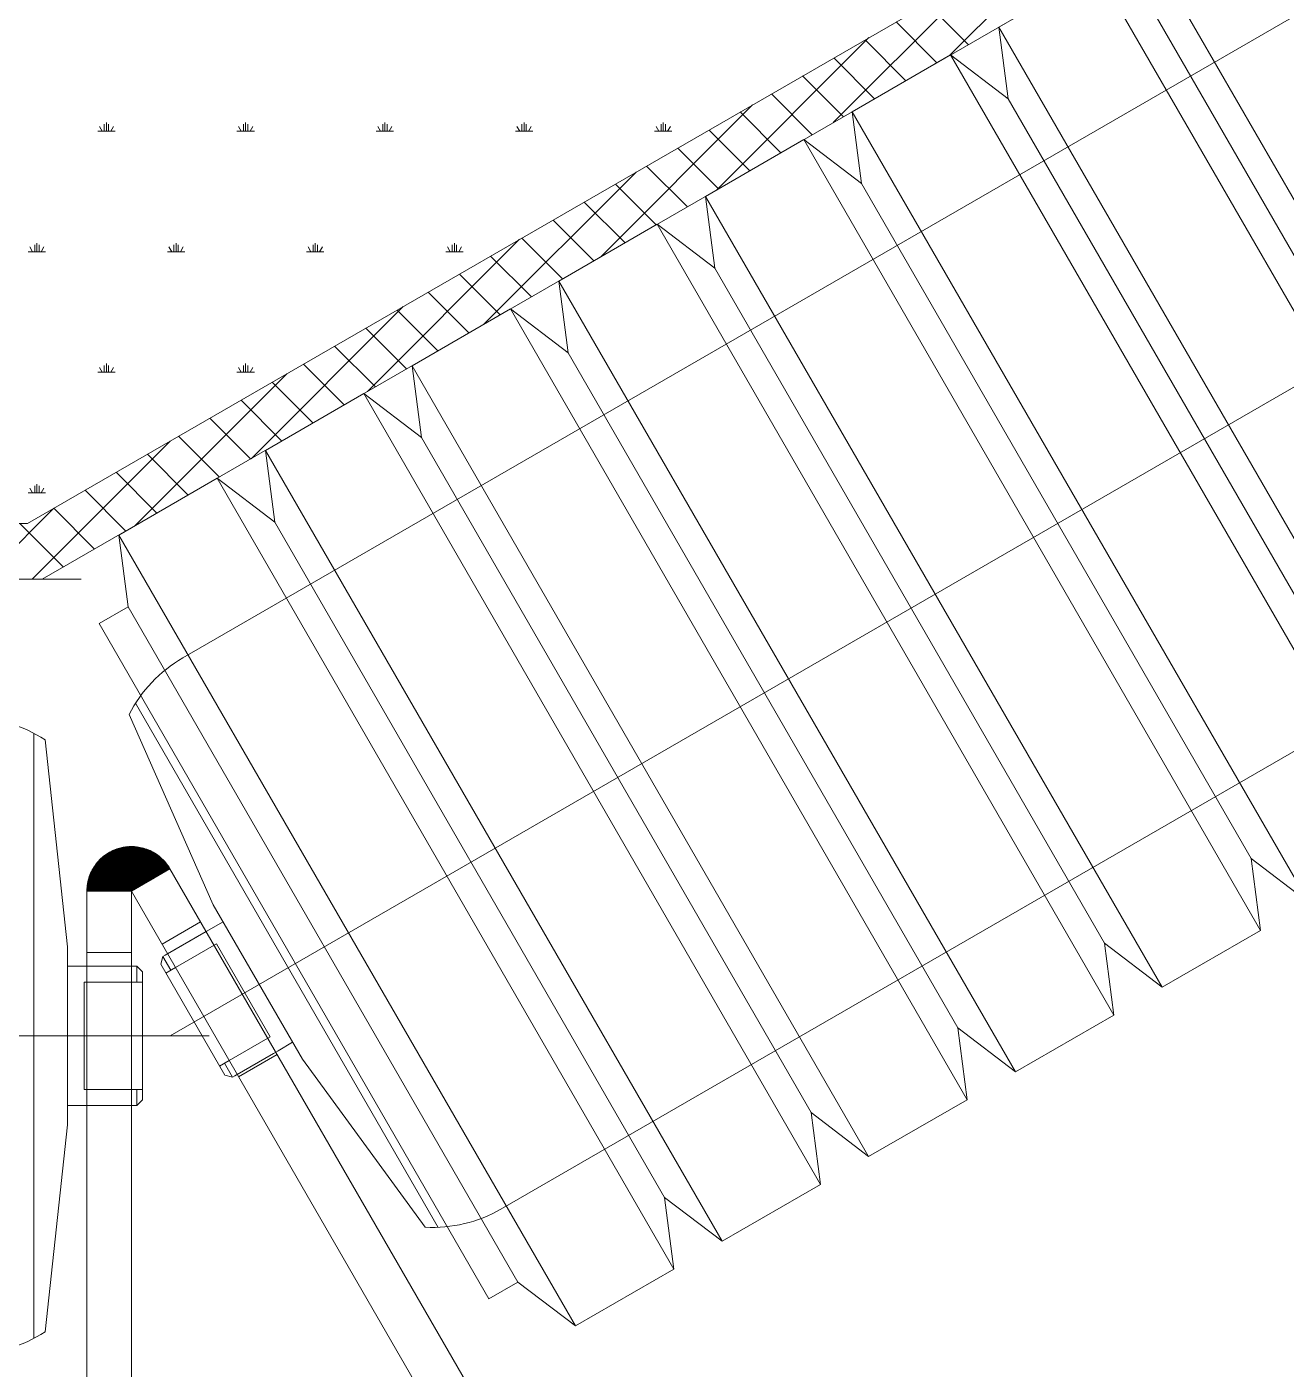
# Model space of a CAD drawing. Header units: inches. Extents: x 0 to 157513, y -28488 to 35640.
# Drawn here: x 81080.3 to 81532.7, y 21405.6 to 21887.7 of the extents above; entities that cross this region are included whole.
import ezdxf

# ---------------------------------------------------------------- set-up
doc = ezdxf.new("R2010")
doc.units = ezdxf.units.IN
doc.header["$LTSCALE"] = 400
doc.header["$MEASUREMENT"] = 0
doc.linetypes.add('PHANTOM', pattern=[2.5, 1.25, -0.25, 0.25, -0.25, 0.25, -0.25])
doc.layers.add('BF STR', color=8, linetype='PHANTOM', lineweight=5)

# ---------------------------------------------------------------- blocks, each defined once
blk = doc.blocks.new('convcs611bc3')
at = {"layer": 'BF STR'}
for p, q in [((-31450.07, 66022.64, -1665.06), (-31186.04, 66175.08, -1665.06)), ((-31422.17, 65998.51, -1665.06), (-31112.86, 66177.09, -1665.06)), ((-31181.04, 66166.42, -1665.06), (-31447.39, 66012.64, -1665.06)), ((-31056.51, 66143.06, -1665.06), (-31424.42, 65930.64, -1665.06)), ((-31284.41, 66106.74, -1665.06), (-31257.09, 66134.06, -1665.06)), ((-31167.27, 65985, -1665.06), (-31249.27, 66127.03, -1665.06)), ((-31167.27, 65985, -1665.06), (-31249.27, 66127.03, -1665.06)), ((-31305.33, 66094.66, -1665.06), (-31278.01, 66121.98, -1665.06)), ((-31257.93, 66122.03, -1665.06), (-31275.61, 66111.82, -1665.06)), ((-31175.93, 65980, -1665.06), (-31257.93, 66122.03, -1665.06)), ((-31281.11, 66108.65, -1665.06), (-31288.43, 66115.97, -1665.06)), ((-31286.71, 66105.41, -1665.06), (-31294.03, 66112.73, -1665.06)), ((-31177.6, 65992.89, -1665.06), (-31247.6, 66114.14, -1665.06)), ((-31326.24, 66082.59, -1665.06), (-31298.92, 66109.91, -1665.06)), ((-31193.61, 65969.79, -1665.06), (-31275.61, 66111.82, -1665.06)), ((-31275.61, 66111.82, -1665.06), (-31273.94, 66098.93, -1665.06)), ((-31193.61, 65969.79, -1665.06), (-31275.61, 66111.82, -1665.06)), ((-31292.31, 66102.18, -1665.06), (-31299.63, 66109.5, -1665.06)), ((-31297.92, 66098.94, -1665.06), (-31305.24, 66106.26, -1665.06)), ((-31284.27, 66106.82, -1665.06), (-31301.95, 66096.61, -1665.06)), ((-31284.27, 66106.82, -1665.06), (-31273.94, 66098.93, -1665.06)), ((-31202.27, 65964.79, -1665.06), (-31284.27, 66106.82, -1665.06)), ((-31303.52, 66095.71, -1665.06), (-31310.84, 66103.03, -1665.06)), ((-31347.15, 66070.51, -1665.06), (-31319.83, 66097.84, -1665.06)), ((-31309.12, 66092.47, -1665.06), (-31316.44, 66099.79, -1665.06)), ((-31203.94, 65977.68, -1665.06), (-31273.94, 66098.93, -1665.06)), ((-31314.73, 66089.24, -1665.06), (-31322.05, 66096.56, -1665.06)), ((-31219.95, 65954.58, -1665.06), (-31301.95, 66096.61, -1665.06)), ((-31301.95, 66096.61, -1665.06), (-31300.28, 66083.72, -1665.06)), ((-31219.95, 65954.58, -1665.06), (-31301.95, 66096.61, -1665.06)), ((-31437.43, 66093.11, -5988.03), (-31434.31, 66093.11, -5988.03)), ((-31436.65, 66093.11, -5988.03), (-31437.15, 66093.98, -5988.03)), ((-31436.26, 66093.11, -5988.03), (-31436.26, 66094.36, -5988.03)), ((-31435.87, 66093.11, -5988.03), (-31435.87, 66094.67, -5988.03)), ((-31435.48, 66093.11, -5988.03), (-31435.48, 66094.36, -5988.03)), ((-31435.09, 66093.11, -5988.03), (-31434.59, 66093.98, -5988.03)), ((-31412.43, 66093.11, -5988.03), (-31409.31, 66093.11, -5988.03)), ((-31411.65, 66093.11, -5988.03), (-31412.15, 66093.98, -5988.03)), ((-31411.26, 66093.11, -5988.03), (-31411.26, 66094.36, -5988.03)), ((-31410.87, 66093.11, -5988.03), (-31410.87, 66094.67, -5988.03)), ((-31410.48, 66093.11, -5988.03), (-31410.48, 66094.36, -5988.03)), ((-31410.09, 66093.11, -5988.03), (-31409.59, 66093.98, -5988.03)), ((-31387.43, 66093.11, -5988.03), (-31384.31, 66093.11, -5988.03)), ((-31386.65, 66093.11, -5988.03), (-31387.15, 66093.98, -5988.03)), ((-31386.26, 66093.11, -5988.03), (-31386.26, 66094.36, -5988.03)), ((-31385.87, 66093.11, -5988.03), (-31385.87, 66094.67, -5988.03)), ((-31385.48, 66093.11, -5988.03), (-31385.48, 66094.36, -5988.03)), ((-31385.09, 66093.11, -5988.03), (-31384.59, 66093.98, -5988.03)), ((-31362.43, 66093.11, -5988.03), (-31359.31, 66093.11, -5988.03)), ((-31361.65, 66093.11, -5988.03), (-31362.15, 66093.98, -5988.03)), ((-31361.26, 66093.11, -5988.03), (-31361.26, 66094.36, -5988.03)), ((-31360.87, 66093.11, -5988.03), (-31360.87, 66094.67, -5988.03)), ((-31360.48, 66093.11, -5988.03), (-31360.48, 66094.36, -5988.03)), ((-31360.09, 66093.11, -5988.03), (-31359.59, 66093.98, -5988.03)), ((-31337.43, 66093.11, -5988.03), (-31334.31, 66093.11, -5988.03)), ((-31336.65, 66093.11, -5988.03), (-31337.15, 66093.98, -5988.03)), ((-31336.26, 66093.11, -5988.03), (-31336.26, 66094.36, -5988.03)), ((-31335.87, 66093.11, -5988.03), (-31335.87, 66094.67, -5988.03)), ((-31335.48, 66093.11, -5988.03), (-31335.48, 66094.36, -5988.03)), ((-31335.09, 66093.11, -5988.03), (-31334.59, 66093.98, -5988.03)), ((-31320.33, 66086, -1665.06), (-31327.65, 66093.32, -1665.06)), ((-31310.61, 66091.61, -1665.06), (-31328.29, 66081.4, -1665.06)), ((-31310.61, 66091.61, -1665.06), (-31300.28, 66083.72, -1665.06)), ((-31228.61, 65949.58, -1665.06), (-31310.61, 66091.61, -1665.06)), ((-31325.93, 66082.77, -1665.06), (-31333.25, 66090.09, -1665.06)), ((-31368.07, 66058.44, -1665.06), (-31340.75, 66085.76, -1665.06)), ((-31331.54, 66079.53, -1665.06), (-31338.86, 66086.85, -1665.06)), ((-31337.14, 66076.29, -1665.06), (-31344.46, 66083.62, -1665.06)), ((-31230.28, 65962.48, -1665.06), (-31300.28, 66083.72, -1665.06)), ((-31246.29, 65939.38, -1665.06), (-31328.29, 66081.4, -1665.06)), ((-31328.29, 66081.4, -1665.06), (-31326.62, 66068.51, -1665.06)), ((-31246.29, 65939.38, -1665.06), (-31328.29, 66081.4, -1665.06)), ((-31342.74, 66073.06, -1665.06), (-31350.07, 66080.38, -1665.06)), ((-31365.02, 65899.52, -1665.06), (-31055.71, 66078.1, -1665.06)), ((-31348.35, 66069.82, -1665.06), (-31355.67, 66077.14, -1665.06)), ((-31336.95, 66076.4, -1665.06), (-31354.63, 66066.2, -1665.06)), ((-31336.95, 66076.4, -1665.06), (-31326.62, 66068.51, -1665.06)), ((-31254.95, 65934.38, -1665.06), (-31336.95, 66076.4, -1665.06)), ((-31388.98, 66046.37, -1665.06), (-31361.66, 66073.69, -1665.06)), ((-31353.95, 66066.59, -1665.06), (-31361.27, 66073.91, -1665.06)), ((-31449.93, 66071.46, -5988.03), (-31446.81, 66071.46, -5988.03)), ((-31449.15, 66071.46, -5988.03), (-31449.65, 66072.33, -5988.03)), ((-31448.76, 66071.46, -5988.03), (-31448.76, 66072.71, -5988.03)), ((-31448.37, 66071.46, -5988.03), (-31448.37, 66073.02, -5988.03)), ((-31447.98, 66071.46, -5988.03), (-31447.98, 66072.71, -5988.03)), ((-31447.59, 66071.46, -5988.03), (-31447.09, 66072.33, -5988.03)), ((-31424.93, 66071.46, -5988.03), (-31421.81, 66071.46, -5988.03)), ((-31424.15, 66071.46, -5988.03), (-31424.65, 66072.33, -5988.03)), ((-31423.76, 66071.46, -5988.03), (-31423.76, 66072.71, -5988.03)), ((-31423.37, 66071.46, -5988.03), (-31423.37, 66073.02, -5988.03)), ((-31422.98, 66071.46, -5988.03), (-31422.98, 66072.71, -5988.03)), ((-31422.59, 66071.46, -5988.03), (-31422.09, 66072.33, -5988.03)), ((-31399.93, 66071.46, -5988.03), (-31396.81, 66071.46, -5988.03)), ((-31399.15, 66071.46, -5988.03), (-31399.65, 66072.33, -5988.03)), ((-31398.76, 66071.46, -5988.03), (-31398.76, 66072.71, -5988.03)), ((-31398.37, 66071.46, -5988.03), (-31398.37, 66073.02, -5988.03)), ((-31397.98, 66071.46, -5988.03), (-31397.98, 66072.71, -5988.03)), ((-31397.59, 66071.46, -5988.03), (-31397.09, 66072.33, -5988.03)), ((-31374.93, 66071.46, -5988.03), (-31371.81, 66071.46, -5988.03)), ((-31374.15, 66071.46, -5988.03), (-31374.65, 66072.33, -5988.03)), ((-31373.76, 66071.46, -5988.03), (-31373.76, 66072.71, -5988.03)), ((-31373.37, 66071.46, -5988.03), (-31373.37, 66073.02, -5988.03)), ((-31372.98, 66071.46, -5988.03), (-31372.98, 66072.71, -5988.03)), ((-31372.59, 66071.46, -5988.03), (-31372.09, 66072.33, -5988.03)), ((-31359.56, 66063.35, -1665.06), (-31366.88, 66070.67, -1665.06)), ((-31365.16, 66060.12, -1665.06), (-31372.48, 66067.44, -1665.06)), ((-31256.62, 65947.27, -1665.06), (-31326.62, 66068.51, -1665.06)), ((-31370.76, 66056.88, -1665.06), (-31378.08, 66064.2, -1665.06)), ((-31272.63, 65924.17, -1665.06), (-31354.63, 66066.2, -1665.06)), ((-31354.63, 66066.2, -1665.06), (-31352.96, 66053.3, -1665.06)), ((-31272.63, 65924.17, -1665.06), (-31354.63, 66066.2, -1665.06)), ((-31409.89, 66034.29, -1665.06), (-31382.57, 66061.61, -1665.06)), ((-31376.37, 66053.65, -1665.06), (-31383.69, 66060.97, -1665.06)), ((-31363.29, 66061.2, -1665.06), (-31380.98, 66050.99, -1665.06)), ((-31363.29, 66061.2, -1665.06), (-31352.96, 66053.3, -1665.06)), ((-31281.29, 65919.17, -1665.06), (-31363.29, 66061.2, -1665.06)), ((-31381.97, 66050.41, -1665.06), (-31389.29, 66057.73, -1665.06)), ((-31387.57, 66047.18, -1665.06), (-31394.89, 66054.5, -1665.06)), ((-31282.96, 65932.06, -1665.06), (-31352.96, 66053.3, -1665.06)), ((-31437.43, 66049.81, -5988.03), (-31434.31, 66049.81, -5988.03)), ((-31436.65, 66049.81, -5988.03), (-31437.15, 66050.68, -5988.03)), ((-31436.26, 66049.81, -5988.03), (-31436.26, 66051.06, -5988.03)), ((-31435.87, 66049.81, -5988.03), (-31435.87, 66051.37, -5988.03)), ((-31435.48, 66049.81, -5988.03), (-31435.48, 66051.06, -5988.03)), ((-31435.09, 66049.81, -5988.03), (-31434.59, 66050.68, -5988.03)), ((-31430.8, 66022.22, -1665.06), (-31403.48, 66049.54, -1665.06)), ((-31412.43, 66049.81, -5988.03), (-31409.31, 66049.81, -5988.03)), ((-31411.65, 66049.81, -5988.03), (-31412.15, 66050.68, -5988.03)), ((-31411.26, 66049.81, -5988.03), (-31411.26, 66051.06, -5988.03)), ((-31410.87, 66049.81, -5988.03), (-31410.87, 66051.37, -5988.03)), ((-31410.48, 66049.81, -5988.03), (-31410.48, 66051.06, -5988.03)), ((-31410.09, 66049.81, -5988.03), (-31409.59, 66050.68, -5988.03)), ((-31393.18, 66043.94, -1665.06), (-31400.5, 66051.26, -1665.06)), ((-31298.98, 65908.96, -1665.06), (-31380.98, 66050.99, -1665.06)), ((-31380.98, 66050.99, -1665.06), (-31379.31, 66038.09, -1665.06)), ((-31298.98, 65908.96, -1665.06), (-31380.98, 66050.99, -1665.06)), ((-31398.78, 66040.71, -1665.06), (-31406.1, 66048.03, -1665.06)), ((-31404.38, 66037.47, -1665.06), (-31411.7, 66044.79, -1665.06)), ((-31389.64, 66045.99, -1665.06), (-31407.32, 66035.78, -1665.06)), ((-31389.64, 66045.99, -1665.06), (-31379.31, 66038.09, -1665.06)), ((-31307.64, 65903.96, -1665.06), (-31389.64, 66045.99, -1665.06)), ((-31409.99, 66034.24, -1665.06), (-31417.31, 66041.56, -1665.06)), ((-31449.22, 66012.64, -1665.06), (-31424.4, 66037.46, -1665.06)), ((-31415.59, 66031, -1665.06), (-31422.91, 66038.32, -1665.06)), ((-31309.31, 65916.85, -1665.06), (-31379.31, 66038.09, -1665.06)), ((-31421.2, 66027.77, -1665.06), (-31428.52, 66035.09, -1665.06)), ((-31325.32, 65893.75, -1665.06), (-31407.32, 66035.78, -1665.06)), ((-31407.32, 66035.78, -1665.06), (-31405.65, 66022.89, -1665.06)), ((-31325.32, 65893.75, -1665.06), (-31407.32, 66035.78, -1665.06)), ((-31426.8, 66024.53, -1665.06), (-31434.12, 66031.85, -1665.06)), ((-31433.66, 66020.57, -1665.06), (-31415.98, 66030.78, -1665.06)), ((-31415.98, 66030.78, -1665.06), (-31405.65, 66022.89, -1665.06)), ((-31333.98, 65888.75, -1665.06), (-31415.98, 66030.78, -1665.06)), ((-31449.93, 66028.16, -5988.03), (-31446.81, 66028.16, -5988.03)), ((-31449.15, 66028.16, -5988.03), (-31449.65, 66029.02, -5988.03)), ((-31448.76, 66028.16, -5988.03), (-31448.76, 66029.41, -5988.03)), ((-31448.37, 66028.16, -5988.03), (-31448.37, 66029.72, -5988.03)), ((-31447.98, 66028.16, -5988.03), (-31447.98, 66029.41, -5988.03)), ((-31447.59, 66028.16, -5988.03), (-31447.09, 66029.02, -5988.03)), ((-31432.4, 66021.3, -1665.06), (-31439.72, 66028.62, -1665.06)), ((-31458.06, 66012.64, -1665.06), (-31445.31, 66025.39, -1665.06)), ((-31438.01, 66018.06, -1665.06), (-31445.33, 66025.38, -1665.06)), ((-31335.65, 65901.64, -1665.06), (-31405.65, 66022.89, -1665.06)), ((-31827.71, 66022.64, -1665.06), (-31450.07, 66022.64, -1665.06)), ((-31443.61, 66014.83, -1665.06), (-31451.42, 66022.64, -1665.06)), ((-31351.66, 65878.54, -1665.06), (-31433.66, 66020.57, -1665.06)), ((-31433.66, 66020.57, -1665.06), (-31431.99, 66007.68, -1665.06)), ((-31440.39, 66012.64, -1665.06), (-31830.38, 66012.64, -1665.06)), ((-31447.39, 66012.64, -1665.06), (-31830.38, 66012.64, -1665.06)), ((-31431.99, 66007.68, -1665.06), (-31437.19, 66004.68, -1665.06)), ((-31361.99, 65886.43, -1665.06), (-31431.99, 66007.68, -1665.06)), ((-31437.19, 66004.68, -1665.06), (-31367.19, 65883.43, -1665.06)), ((-31430.65, 65990.36, -1665.06), (-31376.32, 65896.25, -1665.06)), ((-31431.8, 65988.35, -1665.06), (-31416.68, 65954.16, -1665.06)), ((-31448.89, 65876.31, -1665.06), (-31448.89, 65984.97, -1665.06)), ((-31446.89, 65983.81, -1665.06), (-31442.89, 65946.64, -1665.06)), ((-31439.39, 65956.87, -1665.06), (-31431.62, 65964.64, -1665.06)), ((-31439.39, 65956.69, -1665.06), (-31431.44, 65964.64, -1665.06)), ((-31439.38, 65957.05, -1665.06), (-31431.8, 65964.63, -1665.06)), ((-31439.37, 65957.24, -1665.06), (-31431.99, 65964.62, -1665.06)), ((-31439.35, 65957.43, -1665.06), (-31432.18, 65964.6, -1665.06)), ((-31439.33, 65957.63, -1665.06), (-31432.38, 65964.58, -1665.06)), ((-31439.3, 65957.84, -1665.06), (-31432.59, 65964.55, -1665.06)), ((-31439.26, 65956.64, -1665.06), (-31431.26, 65964.64, -1665.06)), ((-31439.26, 65958.05, -1665.06), (-31432.8, 65964.51, -1665.06)), ((-31439.22, 65958.27, -1665.06), (-31433.02, 65964.47, -1665.06)), ((-31439.17, 65958.5, -1665.06), (-31433.25, 65964.42, -1665.06)), ((-31439.11, 65958.73, -1665.06), (-31433.48, 65964.36, -1665.06)), ((-31439.08, 65956.64, -1665.06), (-31431.09, 65964.63, -1665.06)), ((-31439.04, 65958.98, -1665.06), (-31433.73, 65964.29, -1665.06)), ((-31438.95, 65959.24, -1665.06), (-31433.99, 65964.2, -1665.06)), ((-31438.91, 65956.64, -1665.06), (-31430.92, 65964.63, -1665.06)), ((-31438.85, 65959.52, -1665.06), (-31434.27, 65964.1, -1665.06)), ((-31438.73, 65956.64, -1665.06), (-31430.75, 65964.61, -1665.06)), ((-31438.73, 65959.82, -1665.06), (-31434.57, 65963.98, -1665.06)), ((-31438.58, 65960.15, -1665.06), (-31434.9, 65963.83, -1665.06)), ((-31438.55, 65956.64, -1665.06), (-31430.59, 65964.6, -1665.06)), ((-31438.39, 65960.52, -1665.06), (-31435.27, 65963.64, -1665.06)), ((-31438.38, 65956.64, -1665.06), (-31430.43, 65964.58, -1665.06)), ((-31438.2, 65956.64, -1665.06), (-31430.28, 65964.56, -1665.06)), ((-31438.13, 65960.95, -1665.06), (-31435.7, 65963.38, -1665.06)), ((-31438.02, 65956.64, -1665.06), (-31430.12, 65964.54, -1665.06)), ((-31437.85, 65956.64, -1665.06), (-31429.97, 65964.51, -1665.06)), ((-31437.7, 65961.56, -1665.06), (-31436.31, 65962.95, -1665.06)), ((-31437.67, 65956.64, -1665.06), (-31429.82, 65964.48, -1665.06)), ((-31437.49, 65956.64, -1665.06), (-31429.68, 65964.45, -1665.06)), ((-31437.31, 65956.64, -1665.06), (-31429.53, 65964.42, -1665.06)), ((-31437.14, 65956.64, -1665.06), (-31429.39, 65964.39, -1665.06)), ((-31436.96, 65956.64, -1665.06), (-31429.25, 65964.35, -1665.06)), ((-31436.78, 65956.64, -1665.06), (-31429.11, 65964.31, -1665.06)), ((-31436.61, 65956.64, -1665.06), (-31428.98, 65964.27, -1665.06)), ((-31436.43, 65956.64, -1665.06), (-31428.85, 65964.22, -1665.06)), ((-31436.25, 65956.64, -1665.06), (-31428.71, 65964.18, -1665.06)), ((-31436.08, 65956.64, -1665.06), (-31428.59, 65964.13, -1665.06)), ((-31435.9, 65956.64, -1665.06), (-31428.46, 65964.08, -1665.06)), ((-31435.72, 65956.64, -1665.06), (-31428.33, 65964.03, -1665.06)), ((-31435.55, 65956.64, -1665.06), (-31428.21, 65963.98, -1665.06)), ((-31435.37, 65956.64, -1665.06), (-31428.08, 65963.93, -1665.06)), ((-31435.19, 65956.64, -1665.06), (-31427.96, 65963.87, -1665.06)), ((-31435.02, 65956.64, -1665.06), (-31427.84, 65963.81, -1665.06)), ((-31434.84, 65956.64, -1665.06), (-31427.73, 65963.75, -1665.06)), ((-31434.66, 65956.64, -1665.06), (-31427.61, 65963.69, -1665.06)), ((-31434.49, 65956.64, -1665.06), (-31427.5, 65963.63, -1665.06)), ((-31434.31, 65956.64, -1665.06), (-31427.38, 65963.56, -1665.06)), ((-31434.13, 65956.64, -1665.06), (-31427.27, 65963.5, -1665.06)), ((-31433.96, 65956.64, -1665.06), (-31427.16, 65963.43, -1665.06)), ((-31433.78, 65956.64, -1665.06), (-31427.06, 65963.36, -1665.06)), ((-31433.6, 65956.64, -1665.06), (-31426.95, 65963.29, -1665.06)), ((-31433.43, 65956.64, -1665.06), (-31426.84, 65963.22, -1665.06)), ((-31433.25, 65956.64, -1665.06), (-31426.74, 65963.15, -1665.06)), ((-31433.07, 65956.64, -1665.06), (-31426.64, 65963.07, -1665.06)), ((-31432.9, 65956.64, -1665.06), (-31426.54, 65963, -1665.06)), ((-31432.72, 65956.64, -1665.06), (-31426.44, 65962.92, -1665.06)), ((-31432.54, 65956.64, -1665.06), (-31426.34, 65962.84, -1665.06)), ((-31432.37, 65956.64, -1665.06), (-31426.24, 65962.76, -1665.06)), ((-31432.19, 65956.64, -1665.06), (-31426.15, 65962.68, -1665.06)), ((-31432.01, 65956.64, -1665.06), (-31426.05, 65962.6, -1665.06)), ((-31431.83, 65956.64, -1665.06), (-31425.96, 65962.51, -1665.06)), ((-31431.66, 65956.64, -1665.06), (-31425.87, 65962.43, -1665.06)), ((-31431.48, 65956.64, -1665.06), (-31425.78, 65962.34, -1665.06)), ((-31424.46, 65960.64, -1665.06), (-31431.39, 65956.64, -1665.06)), ((-31431.19, 65956.76, -1665.06), (-31425.69, 65962.25, -1665.06)), ((-31430.77, 65957, -1665.06), (-31425.6, 65962.16, -1665.06)), ((-31430.35, 65957.24, -1665.06), (-31425.52, 65962.07, -1665.06)), ((-31429.93, 65957.48, -1665.06), (-31425.43, 65961.98, -1665.06)), ((-31429.51, 65957.72, -1665.06), (-31425.35, 65961.89, -1665.06)), ((-31429.1, 65957.96, -1665.06), (-31425.27, 65961.79, -1665.06)), ((-31428.68, 65958.21, -1665.06), (-31425.19, 65961.69, -1665.06)), ((-31428.26, 65958.45, -1665.06), (-31425.11, 65961.6, -1665.06)), ((-31427.84, 65958.69, -1665.06), (-31425.03, 65961.5, -1665.06)), ((-31427.42, 65958.93, -1665.06), (-31424.96, 65961.4, -1665.06)), ((-31427.01, 65959.17, -1665.06), (-31424.88, 65961.29, -1665.06)), ((-31426.59, 65959.41, -1665.06), (-31424.81, 65961.19, -1665.06)), ((-31426.17, 65959.65, -1665.06), (-31424.74, 65961.08, -1665.06)), ((-31425.75, 65959.9, -1665.06), (-31424.67, 65960.98, -1665.06)), ((-31425.33, 65960.14, -1665.06), (-31424.6, 65960.87, -1665.06)), ((-31424.91, 65960.38, -1665.06), (-31424.53, 65960.76, -1665.06)), ((-31424.5, 65960.62, -1665.06), (-31424.47, 65960.65, -1665.06)), ((-31330.47, 65797.84, -1665.06), (-31424.46, 65960.64, -1665.06)), ((-31219.95, 65954.58, -1665.06), (-31230.28, 65962.48, -1665.06)), ((-31228.61, 65949.58, -1665.06), (-31230.28, 65962.48, -1665.06)), ((-31431.39, 65956.64, -1665.06), (-31439.39, 65956.64, -1665.06)), ((-31439.39, 65956.64, -1665.06), (-31439.39, 65793.84, -1665.06)), ((-31431.39, 65793.84, -1665.06), (-31431.39, 65956.64, -1665.06)), ((-31431.39, 65956.64, -1665.06), (-31337.4, 65793.84, -1665.06)), ((-31416.68, 65954.16, -1665.06), (-31400.68, 65926.45, -1665.06)), ((-31418.96, 65951.11, -1665.06), (-31425.89, 65947.11, -1665.06)), ((-31417.53, 65949.63, -1665.06), (-31414.93, 65951.13, -1665.06)), ((-31402.43, 65929.48, -1665.06), (-31414.93, 65951.13, -1665.06)), ((-31418.39, 65949.13, -1665.06), (-31425.32, 65945.13, -1665.06)), ((-31417.53, 65949.63, -1665.06), (-31424.89, 65945.38, -1665.06)), ((-31417.53, 65949.63, -1665.06), (-31424.89, 65945.38, -1665.06)), ((-31424.89, 65945.38, -1665.06), (-31417.96, 65949.38, -1665.06)), ((-31228.61, 65949.58, -1665.06), (-31246.29, 65939.38, -1665.06)), ((-31442.89, 65914.64, -1665.06), (-31442.89, 65946.64, -1665.06)), ((-31416.1, 65947.16, -1665.06), (-31423.46, 65942.91, -1665.06)), ((-31406.46, 65930.46, -1665.06), (-31416.1, 65947.16, -1665.06)), ((-31246.29, 65939.38, -1665.06), (-31256.62, 65947.27, -1665.06)), ((-31254.95, 65934.38, -1665.06), (-31256.62, 65947.27, -1665.06)), ((-31431.39, 65945.64, -1665.06), (-31439.39, 65945.64, -1665.06)), ((-31426.12, 65943.52, -1665.06), (-31425.76, 65944.88, -1665.06)), ((-31414.62, 65923.6, -1665.06), (-31426.12, 65943.52, -1665.06)), ((-31425.76, 65944.88, -1665.06), (-31424.89, 65945.38, -1665.06)), ((-31425.76, 65944.88, -1665.06), (-31424.33, 65942.41, -1665.06)), ((-31439.89, 65943.14, -1665.06), (-31442.89, 65943.14, -1665.06)), ((-31442.89, 65943.14, -1665.06), (-31442.89, 65918.14, -1665.06)), ((-31439.89, 65943.14, -1665.06), (-31431.39, 65943.14, -1665.06)), ((-31438.89, 65943.14, -1665.06), (-31430.8, 65943.14, -1665.06)), ((-31430.39, 65943.14, -1665.06), (-31431.39, 65943.14, -1665.06)), ((-31430.39, 65940.28, -1665.06), (-31430.39, 65943.14, -1665.06)), ((-31429.39, 65942.14, -1665.06), (-31430.39, 65943.14, -1665.06)), ((-31429.39, 65942.14, -1665.06), (-31429.39, 65919.14, -1665.06)), ((-31425.19, 65941.91, -1665.06), (-31423.46, 65942.91, -1665.06)), ((-31439.89, 65940.28, -1665.06), (-31439.89, 65921, -1665.06)), ((-31439.89, 65940.28, -1665.06), (-31431.39, 65940.28, -1665.06)), ((-31429.39, 65940.28, -1665.06), (-31431.39, 65940.28, -1665.06)), ((-31254.95, 65934.38, -1665.06), (-31272.63, 65924.17, -1665.06)), ((-31272.63, 65924.17, -1665.06), (-31282.96, 65932.06, -1665.06)), ((-31281.29, 65919.17, -1665.06), (-31282.96, 65932.06, -1665.06)), ((-31417.42, 65930.64, -1665.06), (-31853.36, 65930.64, -1665.06)), ((-31406.46, 65930.46, -1665.06), (-31413.82, 65926.21, -1665.06)), ((-31405.03, 65927.98, -1665.06), (-31402.43, 65929.48, -1665.06)), ((-31405.89, 65927.48, -1665.06), (-31412.82, 65923.48, -1665.06)), ((-31405.03, 65927.98, -1665.06), (-31412.39, 65923.73, -1665.06)), ((-31405.21, 65927.3, -1665.06), (-31412.14, 65923.3, -1665.06)), ((-31378.63, 65896.26, -1665.06), (-31400.68, 65926.45, -1665.06)), ((-31415.55, 65925.21, -1665.06), (-31413.82, 65926.21, -1665.06)), ((-31414.69, 65925.71, -1665.06), (-31413.26, 65923.23, -1665.06)), ((-31414.62, 65923.6, -1665.06), (-31413.26, 65923.23, -1665.06)), ((-31413.26, 65923.23, -1665.06), (-31412.39, 65923.73, -1665.06)), ((-31439.89, 65921, -1665.06), (-31431.39, 65921, -1665.06)), ((-31429.39, 65921, -1665.06), (-31431.39, 65921, -1665.06)), ((-31430.39, 65918.14, -1665.06), (-31430.39, 65921, -1665.06)), ((-31439.89, 65918.14, -1665.06), (-31442.89, 65918.14, -1665.06)), ((-31439.89, 65918.14, -1665.06), (-31431.39, 65918.14, -1665.06)), ((-31439.89, 65918.14, -1665.06), (-31431.39, 65918.14, -1665.06)), ((-31431.39, 65918.14, -1665.06), (-31439.39, 65918.14, -1665.06)), ((-31431.39, 65918.14, -1665.06), (-31439.39, 65918.14, -1665.06)), ((-31438.89, 65918.14, -1665.06), (-31430.89, 65918.14, -1665.06)), ((-31438.89, 65918.14, -1665.06), (-31430.8, 65918.14, -1665.06)), ((-31438.89, 65918.14, -1665.06), (-31430.8, 65918.14, -1665.06)), ((-31430.39, 65918.14, -1665.06), (-31431.39, 65918.14, -1665.06)), ((-31429.39, 65919.14, -1665.06), (-31430.39, 65918.14, -1665.06)), ((-31298.98, 65908.96, -1665.06), (-31309.31, 65916.85, -1665.06)), ((-31307.64, 65903.96, -1665.06), (-31309.31, 65916.85, -1665.06)), ((-31281.29, 65919.17, -1665.06), (-31298.98, 65908.96, -1665.06)), ((-31446.89, 65877.47, -1665.06), (-31442.89, 65914.64, -1665.06)), ((-31307.64, 65903.96, -1665.06), (-31325.32, 65893.75, -1665.06)), ((-31325.32, 65893.75, -1665.06), (-31335.65, 65901.64, -1665.06)), ((-31333.98, 65888.75, -1665.06), (-31335.65, 65901.64, -1665.06)), ((-31351.66, 65878.54, -1665.06), (-31333.98, 65888.75, -1665.06)), ((-31361.99, 65886.43, -1665.06), (-31367.19, 65883.43, -1665.06)), ((-31351.66, 65878.54, -1665.06), (-31361.99, 65886.43, -1665.06))]:
    blk.add_line(p, q, dxfattribs=at)
for centre, radius, start, end in [((-31409.65, 65976.99, -1665.06), 24.9, 120.1947, 152.8576), ((-31460.4, 65962.89, -1665.06), 24.9, 57.1424, 89.8053), ((-31431.39, 65956.64, -1665.06), 8, 30, 180), ((-31377.39, 65921.13, -1665.06), 24.9, 267.1424, 299.8053), ((-31460.4, 65898.39, -1665.06), 24.9, 270.1947, 302.8576)]:
    blk.add_arc(centre, radius, start, end, dxfattribs=at)

msp = doc.modelspace()

# ---------------------------------------------------------------- block references
at = {"xscale": 2, "yscale": 2, "zscale": 2}
msp.add_blockref('convcs611bc3', (143980.67, -110336, 3160.73), dxfattribs=at)

doc.saveas('drawing.dxf')
